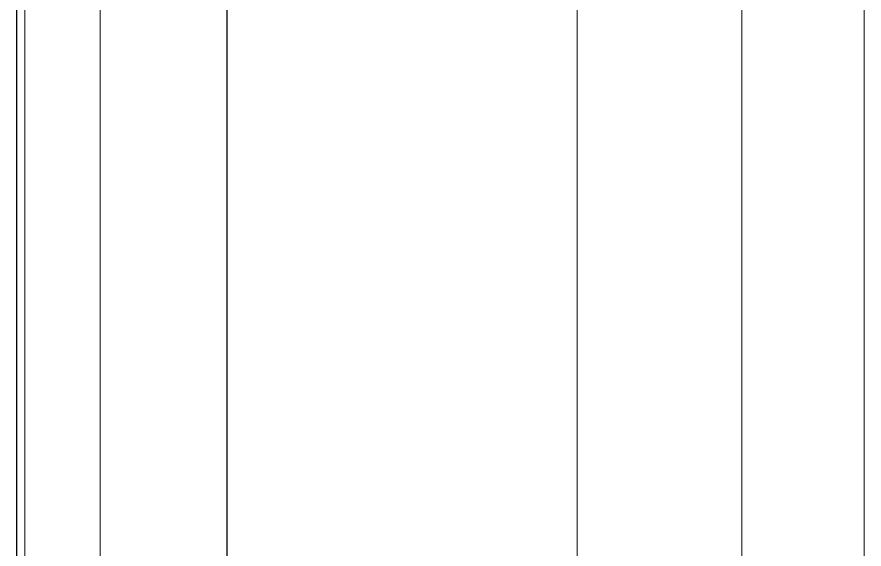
# Model space of a CAD drawing. Header units: millimetres. Extents: x -962357 to -591933, y -35273 to 59420.
# Drawn here: x -870203 to -856735, y 18187 to 26646 of the extents above; entities that cross this region are included whole.
import ezdxf

# ---------------------------------------------------------------- set-up
doc = ezdxf.new("R2010")
doc.units = ezdxf.units.MM
doc.linetypes.add('DPA_Grid _ Level 100', pattern=[10, 5.5, -1.6, 1.3, -1.6])
for name, color, linetype, lineweight in [('A-ROOM-IDEN', 3, 'Continuous', 25), ('G-ANNO-TEXT', 3, 'Continuous', 9), ('S-GRID', 251, 'Continuous', 9)]:
    doc.layers.add(name, color=color, linetype=linetype, lineweight=lineweight)

msp = doc.modelspace()

# ---------------------------------------------------------------- linework, layer by layer
at = {"layer": 'A-ROOM-IDEN'}
for p, q in [((-866861.6, 10884.7), (-866861.6, 34800.8)), ((-870203.5, 14746.2), (-870203.5, 32723.8))]:
    msp.add_line(p, q, dxfattribs=at)
at = {"layer": 'G-ANNO-TEXT', "color": 250}
for p, q in [((-856735.2, 11656.6), (-856735.2, 39801.9)), ((-861294.5, 11822.6), (-861294.5, 37095.4))]:
    msp.add_line(p, q, dxfattribs=at)
at = {"layer": 'S-GRID', "linetype": 'DPA_Grid _ Level 100'}
for p, q in [((-870080, -30741.3), (-870080, 54920.2)), ((-858680, -30741.3), (-858680, 54920.2)), ((-868878.1, -30741.3), (-868878.1, 53809.2))]:
    msp.add_line(p, q, dxfattribs=at)

doc.saveas('drawing.dxf')
